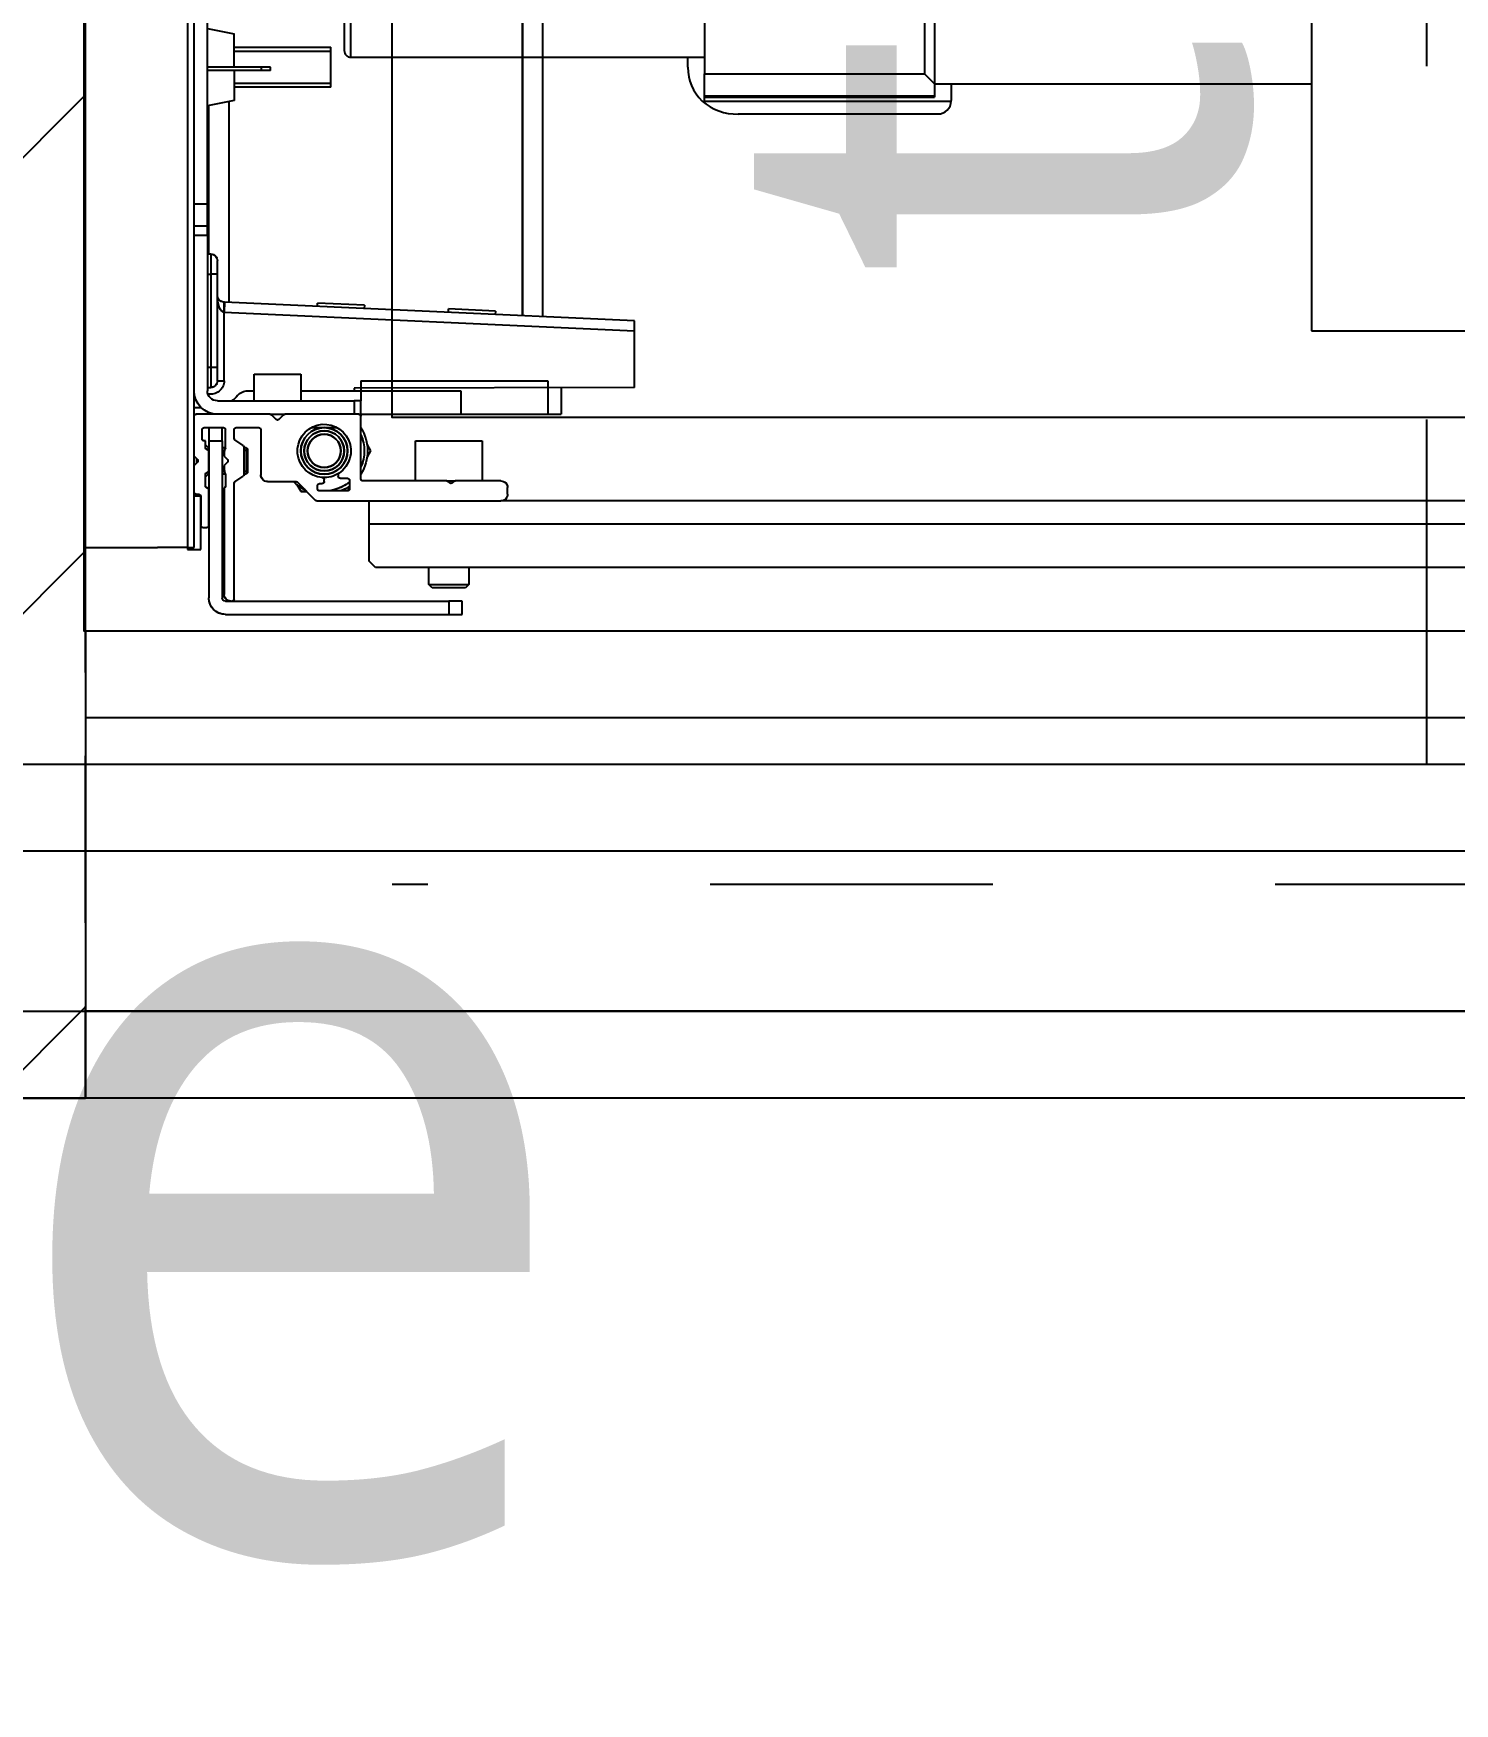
# Model space of a CAD drawing. Extents: x -2932 to 12371, y 2178 to 6224.
# Drawn here: x 3769.14 to 3790.44, y 3233.4 to 3258.43 of the extents above; entities that cross this region are included whole.
import ezdxf

# ---------------------------------------------------------------- set-up
doc = ezdxf.new("R2010")
doc.units = 0
for name, pattern in [('ACAD_ISO02W100', [15, 12, -3]), ('prlm_ef', [0.165, 0.1, -0.065]), ('prlm_vmc', [0.282222, 0.141111, -0.141111]), ('Style de ligne -1', [0.41664, 0.20828, -0.20836]), ('Style de ligne -13', [0.147638, 0.098425, -0.049213])]:
    doc.linetypes.add(name, pattern=pattern)
doc.layers.get('0').update_dxf_attribs({"color": 252})
for name, color, linetype in [('_GAZELEC-EAU CHAUDE', 1, 'Continuous'), ('B aménagement intérieur', 252, 'Continuous'), ('B Faux plafonds', 252, 'Continuous'), ('B Faux plafonds_Hatch', 252, 'Continuous'), ('B Général', 252, 'Continuous'), ('C ANNOTATIONS-prestations', 252, 'Continuous'), ('D SURFACES-shab', 252, 'Continuous'), ('F REMPLISSAGE-vert clair', 252, 'Continuous'), ('F REMPLISSAGE-vert foncé', 252, 'Continuous'), ('MTI900_Alu', 252, 'Continuous'), ('prlm-CHAUFF', 30, 'Continuous'), ('prlm-EAU-EF', 161, 'Continuous'), ('prlm-MOD', 64, 'Continuous')]:
    doc.layers.add(name, color=color, linetype=linetype)
doc.layers.add('_GAZELEC-RESERVATION 2', color=6, linetype='Continuous', lineweight=18)
doc.layers.add('prlm-ZEROPLOT', color=254, linetype='Continuous', plot=False)
doc.styles.add('prlm-chauff', font='trebucbi.ttf', dxfattribs={"height": 18})

# ---------------------------------------------------------------- blocks, each defined once
blk = doc.blocks.new('A n1.Groupe-6-1')
at = {"layer": 'B Général', "linetype": 'Style de ligne -1', "ltscale": 25.4, "flags": 128}
blk.add_lwpolyline([(-35.4, 7.6), (35.6, 7.6), (35.6, -32.4), (-35.4, -32.4)], close=True, dxfattribs=at)
blk = doc.blocks.new('A n1.WC-plan-PMR')
at = {"layer": 'B Général'}
blk.add_blockref('A n1.Groupe-6-1', (0, 0), dxfattribs=at)
blk = doc.blocks.new('A n1.T4 A 107 (2D)')
at = {"layer": 'B Faux plafonds_Hatch', "linetype": 'Continuous'}
h = blk.add_hatch(dxfattribs=at)
h.set_pattern_fill('F_P__SOFFITE', color=256, style=0, pattern_type=2)
h.set_pattern_definition([(45, (0, 0.2205), (-3.52778, 3.30729), [])])
h.paths.add_polyline_path([(-263.503, -278.518), (11.368, -278.518), (11.368, 176.604), (152.497, 176.604), (152.497, 275.605), (2.497, 275.604), (2.497, 384.018), (-57.503, 384.018), (-57.503, 448.518), (-138.503, 448.518), (-138.503, -178.518), (-263.503, -178.518)])
at = {"layer": 'B Faux plafonds', "linetype": 'Style de ligne -13', "ltscale": 25.4, "flags": 128}
blk.add_lwpolyline([(-263.503, -278.518), (11.368, -278.518), (11.368, 176.604), (152.497, 176.604), (152.497, 275.605), (2.497, 275.604), (2.497, 384.018), (-57.503, 384.018), (-57.503, 448.518), (-138.503, 448.518), (-138.503, -178.518), (-263.503, -178.518)], close=True, dxfattribs=at)
at = {"layer": 'B Général', "linetype": 'Continuous'}
for p, q in [((191.497, 181.604), (59.034, 181.604)), ((191.497, 176.604), (115.497, 176.604))]:
    blk.add_line(p, q, dxfattribs=at)
at = {"layer": 'D SURFACES-shab', "lineweight": 18, "flags": 128}
for points in [[(152.497, 181.604), (7.497, 181.604), (7.497, 275.605), (152.497, 275.605)], [(11.368, -278.518), (11.497, -203.646), (714.019, -203.646), (714.019, 99.354), (654.019, 99.354), (654.019, 144.612), (596.391, 144.612), (505.019, 144.612), (505.019, 176.604), (52.497, 176.604), (52.497, 156.604), (2.497, 156.604), (2.497, 176.604), (-138.503, 176.604), (-138.503, -278.518)]]:
    blk.add_lwpolyline(points, close=True, dxfattribs=at)
at = {"layer": 'F REMPLISSAGE-vert clair'}
for p, q in [((191.497, 180.304), (6.197, 180.304)), ((191.497, 177.904), (3.797, 177.904))]:
    blk.add_line(p, q, dxfattribs=at)
at = {"layer": 'F REMPLISSAGE-vert foncé', "linetype": 'Continuous'}
for p, q in [((191.497, 181.604), (7.497, 181.604)), ((191.497, 176.604), (2.497, 176.604))]:
    blk.add_line(p, q, dxfattribs=at)
at = {"layer": 'F REMPLISSAGE-vert foncé'}
for p, q in [((191.497, 180.304), (6.197, 180.304)), ((191.497, 177.904), (3.797, 177.904))]:
    blk.add_line(p, q, dxfattribs=at)
at = {"layer": 'B Général'}
blk.add_blockref('A n1.WC-plan-PMR', (136.997, 214.004), dxfattribs=at)
blk = doc.blocks.new('A n1.G 100_80')
at = {"layer": 'B Général', "linetype": 'Continuous'}
blk.add_line((48.52, 43.75), (48.52, -43.75), dxfattribs=at)
at = {"layer": 'B Général', "linetype": 'Continuous', "flags": 128}
blk.add_lwpolyline([(9.5, -45), (9.5, 45), (48.52, 45), (48.52, -45)], close=True, dxfattribs=at)
at = {"layer": 'C ANNOTATIONS-prestations'}
for p, q in [((43.05, 44.75), (42.85, 44.75)), ((42.85, 44.75), (42.85, 44.55)), ((46.4, 44.75), (43.05, 44.75)), ((43.05, 44.55), (43.05, 44.75)), ((42.75, 44.3), (42.8, 44.35)), ((42.8, 44.35), (43.3, 44.35)), ((42.85, 44.55), (43.05, 44.55)), ((46.4, 44.55), (43.05, 44.55)), ((43.3, 44.35), (43.35, 44.3)), ((46.27, 44.52), (46.27, 42.791)), ((46.32, 44.55), (46.3, 44.55)), ((46.42, 42.855), (46.42, 44.45)), ((46.45, 42.15), (46.45, 44.5)), ((46.65, 42.15), (46.65, 44.5)), ((43.35, 44.3), (42.75, 44.3)), ((42.75, 44.05), (42.75, 44.3)), ((43.35, 44.3), (43.35, 44.05)), ((13.65, 44.05), (44.15, 44.05)), ((44.15, 44.05), (44.25, 43.95)), ((44.25, 43.4), (44.25, 43.95)), ((46.97, 43.78), (46.77, 43.78)), ((46.77, 43.78), (46.77, 42.98)), ((46.87, 43.75), (46.87, -43.75)), ((46.97, 43.75), (46.87, 43.75)), ((46.97, 43.75), (46.97, 43.78)), ((46.97, -43.75), (46.97, 43.75)), ((46.97, 43.75), (47.42, 43.75)), ((48.52, 43.75), (47.42, 43.75)), ((13.55, 43.4), (44.25, 43.4)), ((44.25, 43.05), (44.25, 43.4)), ((46.65, 43.42), (46.65, 42.885)), ((46.74, 43.45), (46.68, 43.45)), ((46.77, 42.98), (46.77, 43.42)), ((15.5, 43.05), (42.27, 43.05)), ((42.17, 42.95), (42.17, 42.85)), ((45.028, 43.05), (42.27, 43.05)), ((44.566, 42.9), (44.54, 42.854)), ((44.54, 42.74), (44.54, 42.87)), ((44.57, 42.9), (44.99, 42.9)), ((45.02, 42.87), (45.02, 42.82)), ((45.321, 42.769), (45.049, 43.041)), ((45.27, 42.906), (45.184, 42.906)), ((45.328, 42.806), (45.27, 42.906)), ((46.4, 42.653), (46.4, 42.827)), ((46.7, 42.826), (46.7, 42.654)), ((46.77, 42.98), (46.87, 42.98)), ((46.84, 42.95), (46.8, 42.95)), ((42.27, 42.75), (42.958, 42.75)), ((42.55, 42.15), (42.55, 42.75)), ((43.082, 42.75), (42.958, 42.75)), ((42.979, 42.759), (42.999, 42.779)), ((43.041, 42.779), (43.061, 42.759)), ((43.082, 42.75), (44.34, 42.75)), ((43.55, 42.75), (43.55, 42.15)), ((44.37, 42.72), (44.37, 41.78)), ((44.68, 42.71), (44.57, 42.71)), ((44.71, 42.657), (44.71, 42.68)), ((44.92, 42.76), (44.92, 42.729)), ((44.99, 42.79), (44.95, 42.79)), ((45.77, 42.76), (45.342, 42.76)), ((45.87, 41.98), (45.87, 42.66)), ((46.07, 42.63), (46.09, 42.65)), ((46.07, 42.27), (46.07, 42.63)), ((46.07, 42.607), (46.12, 42.607)), ((46.09, 42.25), (46.09, 42.65)), ((46.09, 42.65), (46.12, 42.65)), ((46.12, 42.654), (46.12, 42.246)), ((46.257, 42.766), (46.133, 42.679)), ((46.4, 42.65), (46.45, 42.65)), ((46.4, 42.607), (46.45, 42.607)), ((46.42, 42.521), (46.42, 42.625)), ((46.65, 42.595), (46.65, 42.31)), ((46.661, 42.651), (46.7, 42.69)), ((46.661, 42.618), (46.661, 42.651)), ((44.278, 42.4), (44.22, 42.3)), ((46.371, 42.471), (46.42, 42.521)), ((46.42, 42.379), (46.371, 42.429)), ((46.42, 42.28), (46.42, 42.379)), ((46.821, 42.471), (46.87, 42.521)), ((46.87, 42.379), (46.821, 42.429)), ((46.835, 42.414), (46.835, 42.486)), ((43.55, 42.15), (42.55, 42.15)), ((44.22, 42.3), (44.278, 42.2)), ((46.07, 42.293), (46.12, 42.293)), ((46.09, 42.25), (46.07, 42.27)), ((46.12, 42.25), (46.09, 42.25)), ((46.133, 42.221), (46.257, 42.134)), ((46.27, 42.109), (46.27, 41.98)), ((46.4, 42.293), (46.45, 42.293)), ((46.4, 42.252), (46.4, 41.98)), ((46.45, 42.25), (46.4, 42.25)), ((46.65, 42.15), (46.45, 42.15)), ((46.45, 42.15), (46.45, 41.95)), ((46.65, 41.95), (46.65, 42.15)), ((46.661, 42.25), (46.661, 42.287)), ((46.7, 42.21), (46.661, 42.25)), ((46.7, 42.251), (46.7, 42.15)), ((46.7, 42.15), (46.72, 42.15)), ((46.75, 42.12), (46.75, 41.98)), ((45.114, 41.95), (44.726, 41.95)), ((45.529, 41.759), (45.599, 41.829)), ((45.641, 41.829), (45.711, 41.759)), ((46.24, 41.95), (45.9, 41.95)), ((46.72, 41.95), (46.43, 41.95)), ((41.57, 41.75), (41.37, 41.75)), ((41.37, 41.354), (41.37, 41.75)), ((42.87, 41.75), (41.57, 41.75)), ((41.57, 41.25), (41.57, 41.75)), ((44.37, 41.75), (42.87, 41.75)), ((42.87, 41.4), (42.87, 41.75)), ((44.4, 41.75), (44.37, 41.75)), ((44.37, 41.75), (44.37, 41.55)), ((44.4, 41.75), (45.508, 41.75)), ((44.47, 41.55), (44.47, 41.75)), ((45.732, 41.75), (45.508, 41.75)), ((45.732, 41.75), (46.84, 41.75)), ((46.87, 41.65), (46.765, 41.65)), ((46.87, 41.75), (46.84, 41.75)), ((40.27, 41.351), (44.47, 41.36)), ((40.27, 41.351), (40.27, 40.5)), ((44.37, 41.4), (42.87, 41.4)), ((44.37, 41.4), (44.37, 41.55)), ((44.37, 41.55), (44.47, 41.55)), ((44.37, 41.25), (44.37, 41.4)), ((45.27, 41.4), (44.37, 41.4)), ((46.52, 41.55), (44.47, 41.55)), ((44.47, 41.36), (44.472, 41.4)), ((45.27, 41.15), (45.27, 41.55)), ((45.97, 41.55), (45.97, 41.15)), ((46.067, 41.4), (45.97, 41.4)), ((46.67, 41.35), (46.62, 41.35)), ((46.62, 41.05), (46.62, 41.35)), ((46.67, 39.067), (46.67, 41.4)), ((44.37, 41.25), (41.57, 41.25)), ((45.97, 41.15), (45.27, 41.15)), ((46.42, 41.25), (46.42, 40.221)), ((46.52, 41.25), (46.42, 41.25)), ((46.52, 41.25), (46.52, 41.05)), ((46.52, 41.05), (46.52, 39.65)), ((46.52, 41.05), (46.62, 41.05)), ((46.62, 41.05), (46.67, 41.05)), ((46.62, 39.65), (46.62, 41.05)), ((46.42, 40.221), (40.27, 40.5)), ((40.27, 40.5), (40.27, 40.35)), ((40.27, 40.35), (46.413, 40.071)), ((41.65, 2.775), (41.65, 40.287)), ((41.95, 2.775), (41.95, 40.274)), ((42.354, 40.205), (42.357, 40.255)), ((42.354, 40.205), (43.056, 40.173)), ((43.058, 40.223), (43.056, 40.173)), ((44.316, 40.116), (44.319, 40.166)), ((44.316, 40.116), (45.018, 40.084)), ((45.02, 40.134), (45.018, 40.084)), ((46.35, 37.066), (46.35, 40.074)), ((46.413, 40.071), (46.42, 40.221)), ((46.413, 40.071), (46.425, 40.07)), ((46.425, 40.22), (46.42, 40.221)), ((46.52, 39.65), (46.52, 39.45)), ((46.52, 39.65), (46.62, 39.65)), ((46.67, 39.65), (46.62, 39.65)), ((46.62, 39.35), (46.62, 39.65)), ((46.62, 39.35), (46.67, 39.35)), ((46.65, 39.35), (46.65, 37.126)), ((46.87, 39.067), (46.67, 39.067)), ((46.67, 39.067), (46.67, 38.932)), ((46.67, 38.932), (46.67, 38.6)), ((46.67, 38.932), (46.87, 38.932)), ((46.67, 38.6), (46.67, 34.5)), ((46.67, 38.6), (46.87, 38.6)), ((46.27, 37.05), (46.67, 37.13)), ((46.27, 36.6), (46.27, 37.05)), ((44.82, 36.85), (44.82, 36.25)), ((44.82, 36.85), (46.27, 36.85)), ((46.27, 36.789), (44.82, 36.789)), ((45.725, 36.6), (45.725, 36.55)), ((45.725, 36.6), (45.861, 36.6)), ((45.725, 36.55), (45.861, 36.55)), ((45.861, 36.6), (45.861, 36.55)), ((45.861, 36.6), (46.67, 36.6)), ((45.861, 36.55), (46.67, 36.55)), ((46.27, 36.55), (46.27, 36.05)), ((46.27, 36.311), (44.82, 36.311)), ((46.27, 36.25), (44.82, 36.25)), ((46.67, 35.97), (46.27, 36.05))]:
    blk.add_line(p, q, dxfattribs=at)
at = {"layer": 'C ANNOTATIONS-prestations', "flags": 128}
for points in [[(46.4, 44.75, -0.198912), (46.577, 44.677, -0.198912), (46.65, 44.5)], [(46.27, 44.52, -0.198912), (46.279, 44.541, -0.198912), (46.3, 44.55)], [(46.32, 44.55, -0.198912), (46.391, 44.521, -0.198912), (46.42, 44.45)], [(46.4, 44.55, -0.198912), (46.435, 44.535, -0.198912), (46.45, 44.5)], [(46.65, 43.42, -0.198912), (46.659, 43.441, -0.198912), (46.68, 43.45)], [(46.74, 43.45, -0.198912), (46.761, 43.441, -0.198912), (46.77, 43.42)], [(42.17, 42.95, -0.198912), (42.199, 43.021, -0.198912), (42.27, 43.05)], [(42.27, 42.75, -0.198912), (42.199, 42.779, -0.198912), (42.17, 42.85)], [(44.54, 42.87, -0.198912), (44.549, 42.891, -0.198912), (44.57, 42.9)], [(44.54, 42.764, -0.104675), (44.761, 42.879, -0.104675), (45.009, 42.893)], [(44.54, 42.827, -0.02871), (44.603, 42.867, -0.02871), (44.67, 42.9)], [(44.99, 42.9, -0.198912), (45.011, 42.891, -0.198912), (45.02, 42.87)], [(45.02, 42.82, -0.198912), (45.011, 42.799, -0.198912), (44.99, 42.79)], [(45.028, 43.05, -0.098491), (45.039, 43.048, -0.098491), (45.049, 43.041)], [(45.207, 42.883, -0.041018), (45.298, 42.829, -0.041018), (45.379, 42.76)], [(46.4, 42.827, -0.155096), (46.406, 42.844, -0.155096), (46.42, 42.855)], [(46.675, 42.855, -0.17724), (46.657, 42.866, -0.17724), (46.65, 42.885)], [(46.675, 42.855, -0.17724), (46.693, 42.845, -0.17724), (46.7, 42.826)], [(46.8, 42.95, -0.198912), (46.779, 42.959, -0.198912), (46.77, 42.98)], [(46.84, 42.95, -0.198912), (46.861, 42.941, -0.198912), (46.87, 42.92)], [(42.979, 42.759, -0.098491), (42.969, 42.752, -0.098491), (42.958, 42.75)], [(42.999, 42.779, -0.198912), (43.02, 42.788, -0.198912), (43.041, 42.779)], [(43.082, 42.75, -0.098491), (43.071, 42.752, -0.098491), (43.061, 42.759)], [(44.37, 41.954, -0.14145), (44.27, 42.3, -0.14145), (44.37, 42.646)], [(44.34, 42.75, -0.198912), (44.361, 42.741, -0.198912), (44.37, 42.72)], [(44.948, 42.699, -0.366532), (45.318, 42.338, -0.366532), (45.023, 41.914, -0.366532), (44.556, 42.135, -0.366532), (44.697, 42.632)], [(44.57, 42.71, -0.198912), (44.549, 42.719, -0.198912), (44.54, 42.74)], [(44.68, 42.71, -0.198912), (44.701, 42.701, -0.198912), (44.71, 42.68)], [(44.697, 42.632, -0.082935), (44.817, 42.687, -0.082935), (44.948, 42.699)], [(44.71, 42.657, -0.122946), (44.706, 42.643, -0.122946), (44.697, 42.632)], [(44.92, 42.76, -0.198912), (44.929, 42.781, -0.198912), (44.95, 42.79)], [(44.948, 42.699, -0.189855), (44.928, 42.709, -0.189855), (44.92, 42.729)], [(45.342, 42.76, -0.098491), (45.331, 42.762, -0.098491), (45.321, 42.769)], [(45.77, 42.76, -0.198912), (45.841, 42.731, -0.198912), (45.87, 42.66)], [(46.12, 42.654, -0.120588), (46.123, 42.668, -0.120588), (46.133, 42.679)], [(46.27, 42.791, -0.120588), (46.267, 42.777, -0.120588), (46.257, 42.766)], [(46.42, 42.625, -0.155096), (46.406, 42.636, -0.155096), (46.4, 42.653)], [(46.661, 42.651, -0.013224), (46.655, 42.65, -0.013224), (46.65, 42.65)], [(46.65, 42.595, -0.17724), (46.657, 42.614, -0.17724), (46.675, 42.625)], [(46.7, 42.654, -0.17724), (46.693, 42.635, -0.17724), (46.675, 42.625)], [(44.37, 42.06, -0.103148), (44.32, 42.3, -0.103148), (44.37, 42.54)], [(46.371, 42.429, -0.198912), (46.362, 42.45, -0.198912), (46.371, 42.471)], [(46.675, 42.28, -0.17724), (46.657, 42.291, -0.17724), (46.65, 42.31)], [(46.821, 42.429, -0.198912), (46.812, 42.45, -0.198912), (46.821, 42.471)], [(46.133, 42.221, -0.120588), (46.123, 42.232, -0.120588), (46.12, 42.246)], [(46.257, 42.134, -0.120588), (46.267, 42.123, -0.120588), (46.27, 42.109)], [(46.4, 42.252, -0.155096), (46.406, 42.269, -0.155096), (46.42, 42.28)], [(46.65, 42.25, -0.013224), (46.655, 42.25, -0.013224), (46.661, 42.25)], [(46.675, 42.28, -0.17724), (46.693, 42.27, -0.17724), (46.7, 42.251)], [(46.72, 42.15, -0.198912), (46.741, 42.141, -0.198912), (46.75, 42.12)], [(45.599, 41.829, -0.198912), (45.62, 41.838, -0.198912), (45.641, 41.829)], [(45.9, 41.95, -0.198912), (45.879, 41.959, -0.198912), (45.87, 41.98)], [(46.27, 41.98, -0.198912), (46.261, 41.959, -0.198912), (46.24, 41.95)], [(46.43, 41.95, -0.198912), (46.409, 41.959, -0.198912), (46.4, 41.98)], [(46.75, 41.98, -0.198912), (46.741, 41.959, -0.198912), (46.72, 41.95)], [(44.4, 41.75, -0.198912), (44.379, 41.759, -0.198912), (44.37, 41.78)], [(45.529, 41.759, -0.098491), (45.519, 41.752, -0.098491), (45.508, 41.75)], [(45.732, 41.75, -0.098491), (45.721, 41.752, -0.098491), (45.711, 41.759)], [(46.52, 41.75, -0.198912), (46.767, 41.648, -0.198912), (46.87, 41.4)], [(46.87, 41.78, -0.198912), (46.861, 41.759, -0.198912), (46.84, 41.75)], [(46.22, 41.472, -0.109774), (46.151, 41.419, -0.109774), (46.067, 41.4)], [(46.22, 41.472, -0.028434), (46.259, 41.513, -0.028434), (46.302, 41.55)], [(46.42, 41.25, -0.227222), (46.495, 41.406, -0.227222), (46.663, 41.445)], [(46.52, 41.55, -0.198912), (46.626, 41.506, -0.198912), (46.67, 41.4)], [(46.52, 41.25, -0.198912), (46.549, 41.321, -0.198912), (46.62, 41.35)], [(46.425, 40.07, -0.193016), (46.492, 40.04, -0.193016), (46.52, 39.97)], [(46.62, 39.35, -0.198912), (46.549, 39.379, -0.198912), (46.52, 39.45)]]:
    blk.add_lwpolyline(points, format="xyb", dxfattribs=at)
at = {"layer": 'C ANNOTATIONS-prestations'}
for radius in [0.35, 0.3, 0.25]:
    blk.add_circle((44.92, 42.3), radius, dxfattribs=at)
for points, knots in [([(46.425, 40.07), (46.424, 40.07), (46.424, 40.071), (46.424, 40.072), (46.423, 40.074), (46.422, 40.083), (46.422, 40.103), (46.422, 40.13), (46.423, 40.182), (46.424, 40.218), (46.424, 40.219), (46.425, 40.22)], [0, 0, 0, 1, 2, 3, 4, 5, 6, 7, 8, 8, 9, 9, 9]), ([(46.425, 40.22), (46.425, 40.22), (46.437, 40.218), (46.454, 40.206), (46.467, 40.191), (46.48, 40.171), (46.491, 40.146), (46.501, 40.117), (46.513, 40.068), (46.52, 40.004), (46.52, 39.975), (46.52, 39.972), (46.52, 39.97)], [0, 0, 0, 1, 2, 3, 4, 5, 6, 7, 8, 9, 9, 10, 10, 10])]:
    blk.add_open_spline(points, degree=2, knots=knots, dxfattribs=at)
blk = doc.blocks.new('A n1.MTI900_Alu_390')
at = {"layer": 'MTI900_Alu', "color": 1, "linetype": 'Continuous'}
for p, q in [((-4.405, -0.415), (-4.405, -3.465)), ((-4.34, -0.405), (-4.34, -3.475)), ((-4.305, -0.6), (-4.305, -3.277)), ((-4.1351, -3.077), (-4.136, -3.497)), ((-4.1351, -3.077), (-4.05, -3.077)), ((-4.0221, -3.692), (-4.05, -3.077)), ((-4.05, -3.077), (-4.035, -3.077)), ((-4.035, -3.077), (-4.0071, -3.6913)), ((-4.175, -3.207), (-4.175, -3.187)), ((-4.1353, -3.187), (-4.175, -3.187)), ((-4.175, -3.337), (-4.175, -3.207)), ((-4.125, -3.207), (-4.175, -3.207)), ((-4.125, -3.487), (-4.125, -3.207)), ((-0.2775, -3.215), (-4.0287, -3.215)), ((-0.2775, -3.245), (-4.0274, -3.245)), ((-4.305, -3.5528), (-4.305, -3.277)), ((-4.295, -3.267), (-4.285, -3.267)), ((-4.275, -3.277), (-4.275, -3.3458)), ((-4.0205, -3.2854), (-4.0255, -3.2857)), ((-4.0205, -3.2854), (-4.0173, -3.3556)), ((-4.43, -3.325), (-4.435, -3.33)), ((-4.43, -3.385), (-4.43, -3.325)), ((-4.405, -3.325), (-4.43, -3.325)), ((-4.215, -3.305), (-4.275, -3.305)), ((-4.215, -3.405), (-4.215, -3.305)), ((-4.475, -3.355), (-4.475, -3.335)), ((-4.475, -3.335), (-4.455, -3.335)), ((-4.455, -3.335), (-4.455, -3.355)), ((-4.435, -3.33), (-4.435, -3.38)), ((-4.2759, -3.3479), (-4.2779, -3.3499)), ((-4.2779, -3.3541), (-4.2759, -3.3561)), ((-4.275, -3.3582), (-4.275, -3.3458)), ((-4.175, -3.487), (-4.175, -3.337)), ((-4.14, -3.337), (-4.175, -3.337)), ((-4.14, -3.487), (-4.14, -3.337)), ((-4.475, -3.69), (-4.475, -3.355)), ((-4.455, -3.355), (-4.475, -3.355)), ((-4.455, -3.69), (-4.455, -3.355)), ((-4.275, -3.3582), (-4.275, -3.484)), ((-4.0223, -3.3558), (-4.0173, -3.3556)), ((-4.435, -3.38), (-4.43, -3.385)), ((-4.43, -3.385), (-4.405, -3.385)), ((-4.275, -3.405), (-4.215, -3.405)), ((-4.405, -3.465), (-4.395, -3.475)), ((-4.34, -3.475), (-4.395, -3.475)), ((-4.305, -3.475), (-4.34, -3.475)), ((-4.24, -3.4778), (-4.23, -3.472)), ((-4.23, -3.472), (-4.22, -3.4778)), ((-4.29, -3.5066), (-4.2854, -3.504)), ((-4.274, -3.504), (-4.287, -3.504)), ((-4.272, -3.487), (-4.178, -3.487)), ((-4.175, -3.49), (-4.175, -3.487)), ((-4.175, -3.487), (-4.155, -3.487)), ((-4.175, -3.49), (-4.175, -3.6008)), ((-4.155, -3.497), (-4.175, -3.497)), ((-4.14, -3.487), (-4.155, -3.487)), ((-4.155, -3.487), (-4.155, -3.497)), ((-4.155, -3.702), (-4.155, -3.497)), ((-4.125, -3.487), (-4.14, -3.487)), ((-4.14, -3.577), (-4.14, -3.487)), ((-4.136, -3.497), (-4.14, -3.4972)), ((-4.0116, -3.4816), (-4.0166, -3.4819)), ((-4.0116, -3.4816), (-4.0084, -3.5518)), ((-4.29, -3.507), (-4.29, -3.549)), ((-4.271, -3.518), (-4.271, -3.507)), ((-4.2657, -3.521), (-4.268, -3.521)), ((-4.195, -3.5614), (-4.195, -3.5226)), ((-4.287, -3.552), (-4.282, -3.552)), ((-4.279, -3.549), (-4.279, -3.545)), ((-4.276, -3.542), (-4.2729, -3.542)), ((-4.0134, -3.552), (-4.0084, -3.5518)), ((-3.685, -3.532), (-3.625, -3.532)), ((-3.685, -3.532), (-3.685, -3.677)), ((-3.6789, -3.677), (-3.6789, -3.532)), ((-3.6311, -3.677), (-3.6311, -3.532)), ((-3.625, -3.677), (-3.625, -3.532)), ((-4.2769, -3.5821), (-4.3041, -3.5549)), ((-4.2906, -3.577), (-4.2906, -3.5684)), ((-4.2806, -3.5828), (-4.2906, -3.577)), ((-4.115, -3.577), (-4.155, -3.577)), ((-4.115, -3.647), (-4.115, -3.577)), ((-4.276, -3.627), (-4.276, -3.5842)), ((-4.1759, -3.6029), (-4.1829, -3.6099)), ((-4.175, -3.6232), (-4.175, -3.6008)), ((-4.1829, -3.6141), (-4.1759, -3.6211)), ((-4.175, -3.6232), (-4.175, -3.734)), ((-3.66, -3.6225), (-3.655, -3.6225)), ((-3.66, -3.6225), (-3.66, -3.6361)), ((-3.655, -3.6225), (-3.655, -3.6361)), ((-4.198, -3.637), (-4.266, -3.637)), ((-4.195, -3.674), (-4.195, -3.64)), ((-4.155, -3.647), (-4.115, -3.647)), ((-4.14, -3.6567), (-4.14, -3.647)), ((-3.66, -3.6361), (-3.655, -3.6361)), ((-3.66, -3.6361), (-3.66, -3.717)), ((-3.655, -3.6361), (-3.655, -3.717)), ((-4.452, -3.677), (-4.2791, -3.677)), ((-4.2766, -3.6757), (-4.2679, -3.6633)), ((-4.2654, -3.662), (-4.2246, -3.662)), ((-4.263, -3.657), (-4.265, -3.659)), ((-4.225, -3.659), (-4.265, -3.659)), ((-4.265, -3.659), (-4.265, -3.662)), ((-4.227, -3.657), (-4.263, -3.657)), ((-4.2607, -3.657), (-4.2607, -3.662)), ((-4.2293, -3.657), (-4.2293, -3.662)), ((-4.225, -3.659), (-4.227, -3.657)), ((-4.225, -3.662), (-4.225, -3.659)), ((-4.2221, -3.6633), (-4.2134, -3.6757)), ((-4.2109, -3.677), (-4.198, -3.677)), ((-3.705, -3.677), (-3.713, -3.717)), ((-3.66, -3.677), (-3.705, -3.677)), ((-3.655, -3.677), (-3.605, -3.677)), ((-3.597, -3.717), (-3.605, -3.677)), ((-4.455, -3.682), (-4.455, -3.68)), ((-4.215, -3.695), (-4.45, -3.695)), ((-4.2855, -3.692), (-4.445, -3.692)), ((-4.2653, -3.69), (-4.2827, -3.69)), ((-4.265, -3.69), (-4.265, -3.695)), ((-4.2521, -3.692), (-4.2625, -3.692)), ((-4.2607, -3.69), (-4.2607, -3.695)), ((-4.2471, -3.6871), (-4.2521, -3.692)), ((-4.2379, -3.692), (-4.2429, -3.6871)), ((-4.228, -3.692), (-4.2379, -3.692)), ((-4.2293, -3.69), (-4.2293, -3.695)), ((-4.2252, -3.69), (-4.198, -3.69)), ((-4.225, -3.695), (-4.225, -3.69)), ((-4.215, -3.715), (-4.215, -3.695)), ((-4.215, -3.695), (-4.195, -3.695)), ((-4.195, -3.722), (-4.195, -3.693)), ((-4.125, -3.692), (-4.0221, -3.692)), ((-4.125, -3.702), (-4.125, -3.692)), ((-4.125, -3.702), (-4.105, -3.702)), ((-4.105, -3.702), (-3.965, -3.702)), ((-4.105, -3.702), (-4.105, -3.712)), ((-4.0071, -3.6913), (-4.0221, -3.692)), ((-4.022, -3.6925), (-4.0221, -3.692)), ((-3.7066, -3.685), (-4.0074, -3.685)), ((-4.0071, -3.6913), (-4.007, -3.6925)), ((-3.965, -3.702), (-3.945, -3.702)), ((-3.965, -3.702), (-3.965, -3.712)), ((-4.215, -3.715), (-4.45, -3.715)), ((-4.378, -3.747), (-4.378, -3.727)), ((-4.378, -3.727), (-4.298, -3.727)), ((-4.345, -3.724), (-4.345, -3.718)), ((-4.342, -3.715), (-4.2885, -3.715)), ((-4.298, -3.727), (-4.342, -3.727)), ((-4.298, -3.727), (-4.298, -3.737)), ((-4.2826, -3.72), (-4.2654, -3.72)), ((-4.2651, -3.7161), (-4.269, -3.72)), ((-4.2618, -3.7161), (-4.2651, -3.7161)), ((-4.2595, -3.715), (-4.231, -3.715)), ((-4.2249, -3.7161), (-4.2287, -3.7161)), ((-4.2251, -3.72), (-4.215, -3.72)), ((-4.221, -3.72), (-4.2249, -3.7161)), ((-4.195, -3.715), (-4.215, -3.715)), ((-4.215, -3.72), (-4.215, -3.722)), ((-4.212, -3.725), (-4.198, -3.725)), ((-4.165, -3.737), (-4.165, -3.7265)), ((-3.9067, -3.717), (-4.14, -3.717)), ((-4.135, -3.717), (-4.135, -3.712)), ((-4.105, -3.712), (-4.135, -3.712)), ((-4.105, -3.712), (-4.105, -3.717)), ((-3.965, -3.712), (-4.105, -3.712)), ((-3.965, -3.717), (-3.965, -3.712)), ((-3.935, -3.712), (-3.965, -3.712)), ((-3.935, -3.712), (-3.935, -3.717)), ((-3.935, -3.715), (-3.7126, -3.715)), ((-3.9067, -3.737), (-3.9067, -3.717)), ((-3.9067, -3.717), (-3.8932, -3.717)), ((-3.8932, -3.717), (-3.86, -3.717)), ((-3.8932, -3.717), (-3.8932, -3.737)), ((-3.86, -3.717), (-3.45, -3.717)), ((-3.86, -3.717), (-3.86, -3.737)), ((-4.375, -3.747), (-4.378, -3.747)), ((-4.375, -3.737), (4.375, -3.737)), ((-4.375, -3.747), (-4.375, -3.737)), ((4.375, -3.747), (-4.375, -3.747)), ((-4.375, -3.747), (-4.375, -3.792)), ((-4.295, -3.734), (-4.295, -3.73)), ((-4.2471, -3.7321), (-4.2521, -3.737)), ((-4.2414, -3.7335), (-4.2486, -3.7335)), ((-4.2379, -3.737), (-4.2429, -3.7321)), ((-4.175, -3.737), (-4.175, -3.734)), ((-4.375, -3.902), (-4.375, -3.792)), ((-4.375, -3.902), (4.375, -3.902))]:
    blk.add_line(p, q, dxfattribs=at)
for radius in [0.035, 0.03, 0.025]:
    blk.add_circle((-4.23, -3.542), radius, dxfattribs=at)
for centre, radius, start, end in [((-4.295, -3.277), 0.01, 90, 180), ((-4.285, -3.277), 0.01, 0, 90), ((-4.2758, -3.352), 0.003, 135, 225), ((-4.278, -3.3458), 0.003, 315, 0), ((-4.278, -3.3582), 0.003, 0, 45), ((-4.23, -3.542), 0.065, 57.7958, 122.2042), ((-4.287, -3.507), 0.003, 90, 180), ((-4.23, -3.542), 0.06, 140.7035, 188.509), ((-4.23, -3.542), 0.065, 144.2242, 157.3801), ((-4.272, -3.484), 0.003, 180, 270), ((-4.274, -3.507), 0.003, 0, 90), ((-4.23, -3.542), 0.04, 184.0006, 146.0728), ((-4.23, -3.542), 0.06, 66.4435, 113.5565), ((-4.178, -3.49), 0.003, 0, 90), ((-4.268, -3.518), 0.003, 180, 270), ((-4.23, -3.542), 0.04, 146.0728, 184.0006), ((-4.2657, -3.518), 0.003, 270, 326.0728), ((-4.302, -3.5528), 0.003, 180, 225), ((-4.287, -3.549), 0.003, 180, 270), ((-4.282, -3.549), 0.003, 270, 0), ((-4.276, -3.545), 0.003, 90, 180), ((-4.2729, -3.545), 0.003, 4.0006, 90), ((-4.23, -3.542), 0.065, 206.162, 224.9525), ((-4.279, -3.5842), 0.003, 0, 45), ((-4.178, -3.6008), 0.003, 315, 0), ((-4.266, -3.627), 0.01, 180, 270), ((-4.1808, -3.612), 0.003, 135, 225), ((-4.178, -3.6232), 0.003, 0, 45), ((-4.198, -3.64), 0.003, 0, 90), ((-4.452, -3.68), 0.003, 90, 180), ((-4.2791, -3.674), 0.003, 270, 325.008), ((-4.2654, -3.665), 0.003, 90, 145.008), ((-4.2246, -3.665), 0.003, 34.992, 90), ((-4.2109, -3.674), 0.003, 214.992, 270), ((-4.198, -3.674), 0.003, 270, 0), ((-4.1151, -3.7104), 0.05, 129.8841, 142.9139), ((-4.16, -3.6567), 0.02, 309.8841, 0), ((-4.45, -3.69), 0.025, 180, 270), ((-4.445, -3.682), 0.01, 180, 270), ((-4.45, -3.69), 0.005, 180, 270), ((-4.2827, -3.693), 0.003, 90, 160.5288), ((-4.2653, -3.693), 0.003, 19.4712, 90), ((-4.245, -3.6892), 0.003, 45, 135), ((-4.2252, -3.693), 0.003, 90, 160.5288), ((-4.198, -3.693), 0.003, 0, 90), ((-4.14, -3.702), 0.035, 180, 270), ((-4.14, -3.702), 0.015, 180, 270), ((-4.125, -3.712), 0.02, 90, 192.412), ((-4.125, -3.712), 0.01, 90, 180), ((-3.997, -3.692), 0.01, 182.6026, 270), ((-3.945, -3.712), 0.01, 0, 90), ((-4.342, -3.718), 0.003, 90, 180), ((-4.342, -3.724), 0.003, 180, 270), ((-4.298, -3.73), 0.003, 0, 90), ((-4.2885, -3.718), 0.003, 9.5941, 90), ((-4.2826, -3.717), 0.003, 189.5941, 270), ((-4.2654, -3.717), 0.003, 270, 350.4059), ((-4.275, -3.715), 0.01, 353.9388, 0), ((-4.2595, -3.718), 0.003, 90, 170.4059), ((-4.231, -3.718), 0.003, 9.5941, 90), ((-4.2251, -3.717), 0.003, 189.5941, 270), ((-4.215, -3.715), 0.01, 180, 186.0612), ((-4.212, -3.722), 0.003, 180, 270), ((-4.198, -3.722), 0.003, 270, 0), ((-4.292, -3.734), 0.003, 180, 270), ((-4.245, -3.7342), 0.003, 45, 135), ((-4.178, -3.734), 0.003, 270, 0)]:
    blk.add_arc(centre, radius, start, end, dxfattribs=at)
for centre, major_axis, ratio, start_param, end_param in [((-4.022, -3.6931), (0.015, 0.0007), 0.045361, 0, 1.568734), ((-3.997, -3.692), (0.025, 0), 0.4, 3.187016, 4.712389)]:
    blk.add_ellipse(centre, major_axis=major_axis, ratio=ratio, start_param=start_param, end_param=end_param, dxfattribs=at)
blk = doc.blocks.new('xi.thema+')
at = {"layer": 'prlm-CHAUFF', "color": 7, "linetype": 'prlm_vmc', "ltscale": 30}
blk.add_lwpolyline([(-27.9, 0), (-27.9, 34.4)], dxfattribs=at)
at = {"layer": 'prlm-CHAUFF', "color": 0}
blk.add_lwpolyline([(-20.9, 0), (-20.9, 34.4), (20.9, 34.4), (20.9, 0)], close=True, dxfattribs=at)
at = {"layer": 'prlm-CHAUFF', "color": 0, "insert": (0, 25.539), "char_height": 8, "width": 7.19706, "attachment_point": 5, "style": 'prlm-chauff'}
blk.add_mtext('thema+', dxfattribs=at)
blk = doc.blocks.new('xi.uta-yzen-d')
at = {"layer": 'prlm-CHAUFF', "ltscale": 50}
for p, q in [((-20.9, 35.12), (-36.3, 35.12)), ((-36.4, 35.02), (-20.8, 35.02)), ((-36.4, 35.02), (-36.4, 29.72)), ((-36.55, 29.97), (-36.4, 29.97)), ((-37.056, 29.72), (-36.65, 29.72)), ((-37.056, 29.72), (-37.056, 26.02)), ((-37, 29.72), (-37, 26.27)), ((-36.98, 29.72), (-36.98, 26.27)), ((-20.55, 29.72), (-36.65, 29.72)), ((-36.65, 29.72), (-36.65, 26.42)), ((-37.25, 29.216), (-37.25, 26.22)), ((-37, 28.42), (-36.98, 28.42)), ((-36.98, 28.07), (-37, 28.07)), ((-37, 27.693), (-36.98, 27.693)), ((-36.98, 27.343), (-37, 27.343)), ((-37, 27.293), (-36.98, 27.293)), ((-36.98, 27.193), (-37, 27.193)), ((-36.65, 26.42), (-36.8, 26.27)), ((-20.55, 26.42), (-36.65, 26.42)), ((-36.98, 26.27), (-37, 26.27)), ((-36.8, 26.27), (-36.98, 26.27)), ((-20.4, 26.27), (-36.8, 26.27)), ((-36.8, 26.27), (-36.8, 20.62)), ((-36.8, 26.02), (-37.05, 26.02))]:
    blk.add_line(p, q, dxfattribs=at)
blk.add_lwpolyline([(-40.5, 20.62), (-40.5, 3.9), (40.5, 3.9), (40.5, 20.62)], close=True, dxfattribs=at)
for centre, radius, start, end in [((-36.3, 35.02), 0.1, 90, 180), ((-36.55, 29.27), 0.7, 90, 136.2731), ((-36.475, 29.24), 0.776, 138.5248, 181.7675), ((-37.05, 26.22), 0.2, 180, 268.3239), ((-37.05, 26.22), 0.2, 268.3239, 270)]:
    blk.add_arc(centre, radius, start, end, dxfattribs=at)
for centre, major_axis, ratio, start_param, end_param in [((-36.55, 28.959), (-0.45, 0), 0.974723, 5.983927, 6.283185), ((-36.55, 28.603), (-0.45, 0), 0.974723, 5.983927, 6.283185), ((-35.75, 28.603), (-1.25, 0), 0.146694, 0, 0.179125)]:
    blk.add_ellipse(centre, major_axis=major_axis, ratio=ratio, start_param=start_param, end_param=end_param, dxfattribs=at)
blk.add_open_spline([(-36.982, 29.391), (-36.986, 29.379), (-36.989, 29.366), (-36.997, 29.324), (-37, 29.294), (-37, 29.265)], degree=3, knots=[0.8185803, 0.8185803, 0.8185803, 0.8185803, 0.875, 0.875, 1, 1, 1, 1], dxfattribs=at)
blk = doc.blocks.new('xi.dchrob')
at = {"layer": 'prlm-ZEROPLOT', "color": 253, "linetype": 'ACAD_ISO02W100', "ltscale": 5}
blk.add_circle((13.375, 0), 180, dxfattribs=at)

msp = doc.modelspace()

# ---------------------------------------------------------------- hatches: boundary and pattern name
at = {"layer": '_GAZELEC-RESERVATION 2'}
h = msp.add_hatch(dxfattribs=at)
h.set_pattern_fill('ANSI31', color=256)
h.paths.add_polyline_path([(4582.334, 4118.812), (4542.334, 4118.812), (4542.334, 4108.812), (4582.334, 4108.812)])
h.paths.add_polyline_path([(4843.196, 4114.016), (4843.196, 4054.016), (4853.196, 4054.016), (4853.196, 4114.016)])
h.paths.add_polyline_path([(3523.835, 2610.903), (3603.835, 2610.903), (3603.835, 2600.903), (3524.1, 2600.903)])
h.paths.add_polyline_path([(5215.038, 4391.389), (5215.038, 4421.389), (5225.038, 4421.389), (5225.038, 4391.389)])
h.paths.add_polyline_path([(4111.403, 3400.476), (3931.403, 3400.476), (3931.403, 3410.476), (4111.403, 3410.476)])
h.paths.add_polyline_path([(3847.92, 3341.389), (3847.92, 3371.389), (3837.92, 3371.389), (3837.92, 3341.389)])
edge = h.paths.add_edge_path()
edge.add_line((4631.965, 4574.473), (4631.965, 4504.473))
edge.add_line((4631.965, 4504.473), (4621.965, 4504.473))
edge.add_line((4621.965, 4504.473), (4621.965, 4574.465))
edge.add_line((4621.965, 4574.465), (4631.965, 4574.465))

# ---------------------------------------------------------------- linework, layer by layer
msp.add_spline([(4302.002, 2828.226), (4301.442, 2865.226), (4251.655, 2954.393), (3898.852, 3140.543), (3808.455, 3157.215), (3740.938, 3189.456), (3721.92, 3233.337), (3739.16, 3300.141), (3790.033, 3317.124), (3797.789, 3317.124)], degree=3)
at = {"layer": '_GAZELEC-EAU CHAUDE', "linetype": 'prlm_ef'}
for points in [[(3792.495, 3326.836), (3773.784, 3326.836), (3738.443, 3326.836), (3726.982, 3326.836), (3722.759, 3326.836), (3711.627, 3326.836), (3436.241, 2605.026)], [(3789.596, 3320.762), (3773.416, 3320.762), (3760.56, 3320.762), (3732.927, 3320.762), (3727.965, 3320.762), (3587.884, 2727.816), (3590.677, 2604.358)], [(3797.66, 3313.377), (3781.917, 3313.377), (3764.108, 3313.377), (3747.479, 3313.377), (3720.345, 3310.611), (3681.59, 3290.096), (3660.315, 3214.659), (3718.817, 3126.386), (3741.332, 3121.808), (3799.89, 3121.808), (4041.245, 3121.808), (4183.95, 3130.215), (4331.082, 3131.784)]]:
    msp.add_spline(points, degree=3, dxfattribs=at)
at = {"layer": 'B aménagement intérieur', "linetype": 'Continuous'}
for p, q in [((3769.92, 3249.476), (3769.92, 3242.476)), ((3808.92, 3249.476), (3769.92, 3249.476)), ((3862.92, 3242.476), (3769.92, 3242.476))]:
    msp.add_line(p, q, dxfattribs=at)
at = {"layer": 'F REMPLISSAGE-vert clair'}
for p, q in [((3810.22, 3248.176), (3769.92, 3248.176)), ((3861.62, 3243.776), (3769.92, 3243.776))]:
    msp.add_line(p, q, dxfattribs=at)
at = {"layer": 'F REMPLISSAGE-vert foncé', "linetype": 'Continuous'}
for p, q in [((3808.92, 3249.476), (3769.92, 3249.476)), ((3862.92, 3242.476), (3769.92, 3242.476))]:
    msp.add_line(p, q, dxfattribs=at)
at = {"layer": 'F REMPLISSAGE-vert foncé'}
for p, q in [((3810.22, 3248.176), (3769.92, 3248.176)), ((3861.62, 3243.776), (3769.92, 3243.776))]:
    msp.add_line(p, q, dxfattribs=at)
at = {"layer": 'prlm-EAU-EF', "linetype": 'prlm_ef'}
for points in [[(5181.04, 4454.411), (5161.376, 4453.72), (5137.079, 4450.79), (5124.545, 4447.272), (5110.251, 4441.782), (5095.929, 4432.016), (5087.226, 4421.358), (5080.768, 4400.887), (5077.116, 4378.448), (5073.095, 4357.627), (5065.873, 4335.71), (5045.8, 4307.647), (5031.252, 4294.743), (4963.256, 4262.094), (4896.61, 4248.956), (4825.931, 4242.336), (4704.38, 4240.673), (4512.279, 4240.673), (4424.513, 4240.673), (4374.117, 4239.896), (4331.527, 4229.09), (4290.824, 4201.35), (4257.886, 4148.682), (4251.728, 4117.767), (4249.226, 4072.42), (4253.759, 3977.468), (4253.759, 3860.341), (4253.759, 3575.094), (4253.759, 3380.067), (4253.759, 3281.533), (4253.759, 3277.937), (4168.047, 3161.045), (4089.09, 3146.964), (4017.991, 3146.964), (3905.354, 3146.964), (3789.498, 3146.964), (3770.74, 3146.964), (3756.764, 3146.964), (3707.111, 3169.019), (3680.63, 3212.02), (3680.63, 3270.323), (3702.504, 3299.035), (3742.892, 3309.989), (3792.228, 3310.647)], [(3796.949, 3319.629), (3789.469, 3319.629), (3774.225, 3319.629), (3759.242, 3319.629), (3744.364, 3319.629), (3737.047, 3319.629), (3712.499, 3316.158), (3686.617, 3306.54), (3665.863, 3287.614), (3653.437, 3263.03), (3649.078, 3239.403), (3647.838, 3218.361), (3651.431, 3179.887), (3697.2, 3113.984), (3754.355, 3093.193), (3936.21, 3054.833), (4240.175, 2993.379), (4264.787, 2988.262), (4329.017, 2983.634)]]:
    msp.add_spline(points, degree=3, dxfattribs=at)
for points, knots in [([(3792.495, 3330.836), (3774.697, 3330.837), (3756.903, 3330.832), (3736.021, 3330.837), (3732.937, 3330.838), (3728.128, 3330.837), (3726.403, 3330.835), (3723.363, 3330.835), (3722.046, 3330.837), (3719.396, 3330.847), (3718.065, 3330.852), (3714.628, 3330.858), (3712.515, 3330.853), (3708.315, 3330.789), (3706.231, 3330.733), (3700.027, 3330.495), (3695.953, 3330.242), (3683.918, 3329.202), (3676.142, 3328.135), (3653.54, 3323.848), (3639.437, 3319.54), (3613.07, 3308.219), (3600.808, 3301.207), (3578.025, 3284.703), (3567.504, 3275.212), (3548.079, 3253.982), (3539.173, 3242.245), (3515.627, 3205.507), (3502.845, 3177.934), (3481.461, 3116.932), (3472.86, 3083.499), (3458.894, 3012.045), (3453.53, 2974.023), (3441.493, 2860.392), (3437.693, 2780.684), (3433.977, 2668.134), (3433.11, 2636.631), (3432.243, 2605.136)], [0, 0, 0, 0, 53.391379, 53.391379, 62.64074, 62.64074, 67.81111, 67.81111, 71.783856, 71.783856, 75.756603, 75.756603, 82.029259, 82.029259, 88.301914, 88.301914, 100.847226, 100.847226, 125.937848, 125.937848, 176.119094, 176.119094, 226.300339, 226.300339, 276.481584, 276.481584, 326.66283, 326.66283, 421.049607, 421.049607, 515.436384, 515.436384, 609.823161, 609.823161, 785.745757, 785.745757, 853.427273, 853.427273, 853.427273, 853.427273]), ([(3789.596, 3324.762), (3783.085, 3324.762), (3776.577, 3324.762), (3765.529, 3324.764), (3760.991, 3324.764), (3751.928, 3324.752), (3747.402, 3324.744), (3740.129, 3324.744), (3737.383, 3324.748), (3733.416, 3324.76), (3732.198, 3324.766), (3729.736, 3324.773), (3728.494, 3324.771), (3726.02, 3324.738), (3724.791, 3324.708), (3721.133, 3324.577), (3718.728, 3324.437), (3711.62, 3323.856), (3707.02, 3323.257), (3693.627, 3320.843), (3685.242, 3318.41), (3669.532, 3312.007), (3662.208, 3308.038), (3648.59, 3298.698), (3642.296, 3293.329), (3630.683, 3281.337), (3625.364, 3274.715), (3611.141, 3253.738), (3603.446, 3237.884), (3590.813, 3202.894), (3585.874, 3183.754), (3578.233, 3142.967), (3575.532, 3121.317), (3571.887, 3076.29), (3570.942, 3052.911), (3569.977, 2976.769), (3572.403, 2922.212), (3576.96, 2844.004), (3578.603, 2818.865), (3580.77, 2784.23), (3581.399, 2773.959), (3582.428, 2756.211), (3582.846, 2748.643), (3583.522, 2735.486), (3583.794, 2729.839), (3584.284, 2718.731), (3584.504, 2713.267), (3585.096, 2697.107), (3585.403, 2686.645), (3586.133, 2655.92), (3586.368, 2636.315), (3586.599, 2612.671), (3586.638, 2608.496), (3586.677, 2604.32)], [0, 0, 0, 0, 19.532335, 19.532335, 33.134102, 33.134102, 46.735869, 46.735869, 54.977155, 54.977155, 58.634002, 58.634002, 62.290849, 62.290849, 65.947696, 65.947696, 73.26139, 73.26139, 87.888778, 87.888778, 117.143554, 117.143554, 146.39833, 146.39833, 175.653106, 175.653106, 204.907882, 204.907882, 261.10722, 261.10722, 317.306558, 317.306558, 373.505896, 373.505896, 429.705234, 429.705234, 552.936373, 552.936373, 612.907863, 612.907863, 638.81553, 638.81553, 658.646837, 658.646837, 673.968628, 673.968628, 689.290418, 689.290418, 719.933999, 719.933999, 781.221161, 781.221161, 794.389864, 794.389864, 794.389864, 794.389864]), ([(3797.662, 3317.377), (3792.771, 3317.38), (3787.877, 3317.383), (3779.654, 3317.375), (3776.329, 3317.366), (3770.433, 3317.361), (3767.86, 3317.363), (3763.149, 3317.38), (3761.007, 3317.395), (3756.703, 3317.42), (3754.544, 3317.429), (3748.046, 3317.41), (3743.684, 3317.339), (3734.907, 3316.864), (3730.494, 3316.459), (3723.676, 3315.395), (3721.277, 3314.938), (3716.485, 3313.819), (3714.099, 3313.161), (3707.015, 3310.896), (3702.388, 3308.999), (3694.307, 3304.844), (3690.788, 3302.704), (3684.767, 3298.356), (3682.196, 3296.231), (3677.98, 3292.198), (3676.266, 3290.363), (3673.058, 3286.53), (3671.563, 3284.532), (3667.395, 3278.322), (3665.04, 3273.893), (3659.286, 3260.222), (3656.997, 3250.386), (3655.079, 3230.052), (3655.448, 3219.551), (3658.55, 3198.775), (3661.288, 3188.497), (3668.964, 3169.079), (3673.901, 3159.937), (3684.587, 3145.439), (3689.947, 3139.691), (3701.905, 3129.996), (3708.506, 3126.049), (3717.245, 3122.677), (3718.848, 3122.128), (3722.078, 3121.145), (3723.708, 3120.71), (3728.626, 3119.547), (3731.942, 3118.962), (3737.259, 3118.225), (3739.261, 3117.994), (3743.248, 3117.597), (3745.239, 3117.431), (3751.201, 3117.021), (3755.163, 3116.864), (3767.012, 3116.644), (3774.863, 3116.835), (3787.529, 3117.296), (3792.37, 3117.509), (3800.404, 3117.828), (3803.605, 3117.943), (3810.013, 3118.146), (3813.219, 3118.234), (3822.837, 3118.461), (3829.252, 3118.565), (3848.506, 3118.756), (3861.353, 3118.724), (3899.925, 3118.364), (3925.679, 3117.77), (3961.896, 3117.234), (3972.341, 3117.114), (3996.976, 3117.002), (4011.168, 3117.072), (4032.183, 3117.514), (4039.007, 3117.712), (4052.647, 3118.229), (4059.462, 3118.545), (4079.895, 3119.617), (4093.499, 3120.499), (4124.392, 3122.592), (4141.671, 3123.828), (4166.567, 3125.329), (4174.194, 3125.75), (4197.069, 3126.834), (4212.33, 3127.303), (4242.882, 3127.889), (4258.17, 3128.005), (4292.65, 3128.047), (4311.847, 3127.916), (4331.055, 3127.784)], [0, 0, 0, 0, 14.674399, 14.674399, 24.647457, 24.647457, 32.385058, 32.385058, 38.827294, 38.827294, 45.269529, 45.269529, 58.154, 58.154, 71.038471, 71.038471, 78.018781, 78.018781, 84.999092, 84.999092, 98.959714, 98.959714, 110.505269, 110.505269, 119.93421, 119.93421, 127.087417, 127.087417, 134.240623, 134.240623, 148.547036, 148.547036, 176.367934, 176.367934, 204.188832, 204.188832, 232.00973, 232.00973, 259.830628, 259.830628, 281.787209, 281.787209, 303.743789, 303.743789, 308.568206, 308.568206, 313.392622, 313.392622, 323.041455, 323.041455, 328.878127, 328.878127, 334.7148, 334.7148, 346.388145, 346.388145, 369.734836, 369.734836, 384.263156, 384.263156, 393.916982, 393.916982, 403.570809, 403.570809, 422.878463, 422.878463, 461.493771, 461.493771, 538.724386, 538.724386, 570.010132, 570.010132, 612.491702, 612.491702, 632.908222, 632.908222, 653.324741, 653.324741, 694.15778, 694.15778, 746.13474, 746.13474, 769.102348, 769.102348, 815.037565, 815.037565, 860.972781, 860.972781, 918.56609, 918.56609, 918.56609, 918.56609])]:
    msp.add_open_spline(points, degree=3, knots=knots, dxfattribs=at)

# ---------------------------------------------------------------- block references
at = {"layer": 'B aménagement intérieur'}
msp.add_blockref('A n1.T4 A 107 (2D)', (3617.424, 3065.871), dxfattribs=at)
at = {"layer": 'B aménagement intérieur', "rotation": 180}
msp.add_blockref('A n1.G 100_80', (3818.42, 3294.476), dxfattribs=at)
at = {"layer": 'prlm-CHAUFF', "xscale": -9.999999999999975, "yscale": 9.999999999999975, "zscale": 9.999999999999975, "rotation": 270.0001153397708}
msp.add_blockref('A n1.MTI900_Alu_390', (3808.92, 3294.476), dxfattribs=at)
at = {"layer": 'prlm-CHAUFF'}
for name, p, rotation in [('xi.uta-yzen-d', (3808.92, 3294.476), 90.00011533963546), ('xi.thema+', (3808.92, 3273.576), 90)]:
    msp.add_blockref(name, p, dxfattribs=dict(at, rotation=rotation))
at = {"layer": 'prlm-MOD'}
for p, rotation in [((3915.899, 3391.068), 90), ((3857.92, 3386.976), 180)]:
    msp.add_blockref('xi.dchrob', p, dxfattribs=dict(at, rotation=rotation))

# ---------------------------------------------------------------- texts
at = {"layer": 'prlm-CHAUFF', "insert": (3613.34, 3247.649), "char_height": 12, "width": 189.92396, "attachment_point": 1, "style": 'prlm-chauff'}
msp.add_mtext('Chaudière individuelle Chappée initia plus compact 33', dxfattribs=at)

doc.saveas('drawing.dxf')
